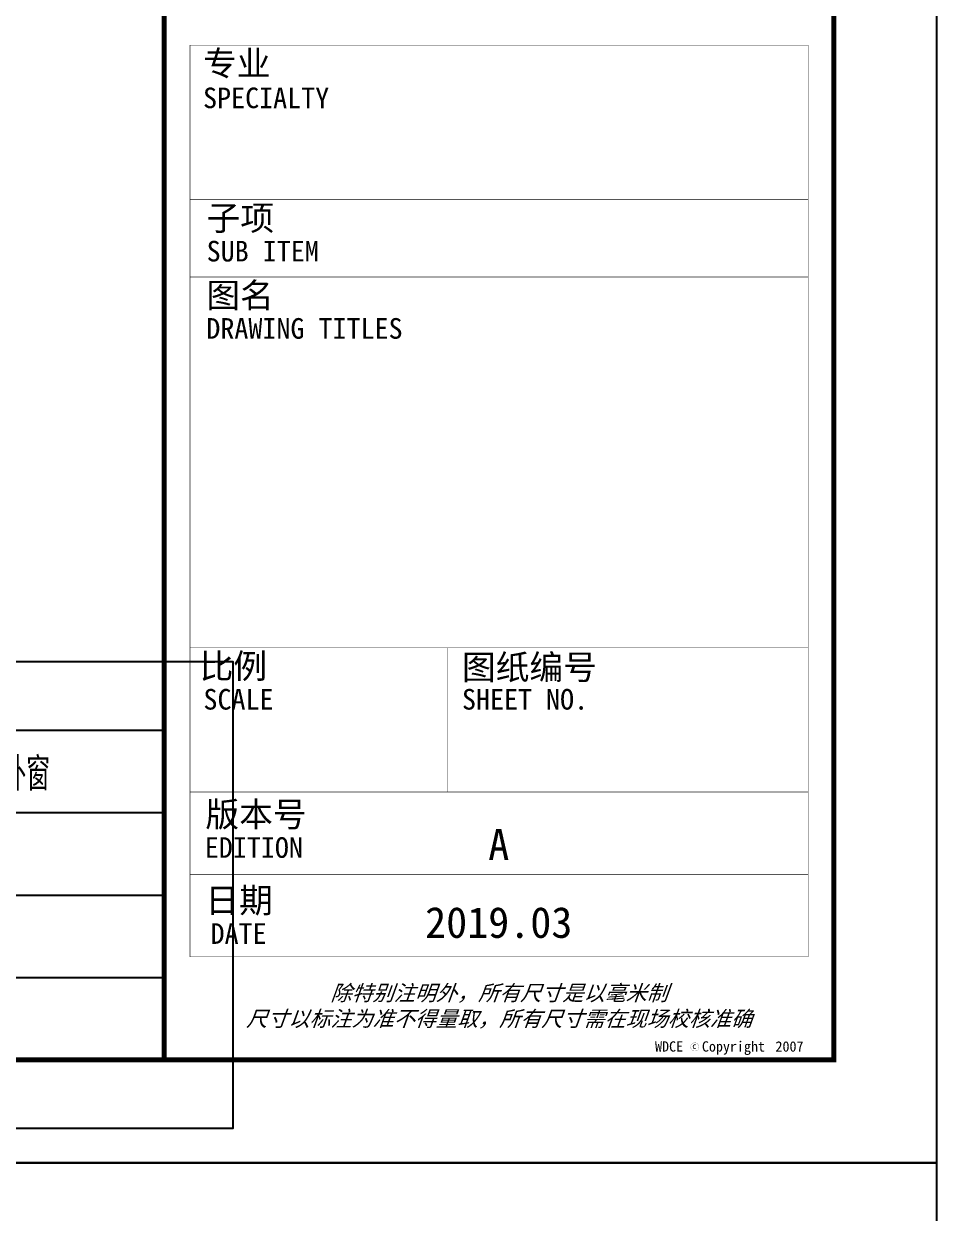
# Model space of a CAD drawing. Extents: x -409435 to 356702, y -107829 to 330904.
# Drawn here: x 125922 to 139220, y 151967 to 169286 of the extents above; entities that cross this region are included whole.
import ezdxf
from ezdxf.enums import TextEntityAlignment as Align

# ---------------------------------------------------------------- set-up
doc = ezdxf.new("R2010")
doc.units = 0
doc.header["$LTSCALE"] = 1000
doc.header["$MEASUREMENT"] = 0
doc.layers.add('X-平面图例$0$03-表格_197', color=197, linetype='Continuous')
doc.styles.add('X-平面图例$0$Standard', font='gbenor.shx', dxfattribs={"bigfont": 'gbcbig.shx'})
doc.styles.add('图签信息$0$华文细黑', font='STXIHEI_0.TTF', dxfattribs={"height": 10})

# ---------------------------------------------------------------- blocks, each defined once
blk = doc.blocks.new('图框-A1+1-4')
for points, const_width in [([(0, 0), (1051, 0), (1051, 594), (0, 594)], 0.05), ([(976, 584), (25, 584), (25, 10), (976, 10)], 0.5)]:
    blk.add_lwpolyline(points, close=True, dxfattribs=dict(const_width=const_width))
blk = doc.blocks.new('图签信息$0$WDCE Copyright200X')
at = {"const_width": 0.016}
blk.add_lwpolyline([(-10.6, 1.26, 1), (-11.4, 1.26, 1)], format="xyb", close=True, dxfattribs=at)
at = {"style": '图签信息$0$华文细黑'}
for s, p in [('WDCE ', (-11.46, 0.5)), ('     Copyright ', (-3.51, 0.5))]:
    blk.add_text(s, height=1, dxfattribs=at).set_placement(p, align=Align.BOTTOM_RIGHT)
blk.add_text('c', height=0.6, dxfattribs=at).set_placement((-11.04, 1.35), align=Align.MIDDLE_CENTER)
blk.add_attdef('200X', text='', height=1, dxfattribs=at).set_placement((-0.45, 0.5), align=Align.BOTTOM_RIGHT)
blk = doc.blocks.new('图签信息')
at = {"const_width": 0.5}
blk.add_lwpolyline([(-65, 0), (0, 0), (0, 500.5), (-65, 500.5)], close=True, dxfattribs=at)
at = {"const_width": 0.05}
for points in [[(-62.5, 98.5), (-2.5, 98.5), (-2.5, 10), (-62.5, 10), (-62.5, 98.5)], [(-62.5, 83.5), (-2.5, 83.5)], [(-62.5, 76), (-2.5, 76)], [(-62.5, 40), (-2.5, 40)], [(-37.5, 40), (-37.5, 26)], [(-62.5, 26), (-2.5, 26)], [(-62.5, 18), (-2.5, 18)]]:
    blk.add_lwpolyline(points, dxfattribs=at)
blk.add_blockref('图签信息$0$WDCE Copyright200X', (-2.5, 0)).add_auto_attribs({'200X': '2007'})
at = {"style": '图签信息$0$华文细黑'}
for s, height, p in [('专业', 2.4, (-61.23, 97.93)), ('SPECIALTY', 2, (-61.23, 94.38)), ('子项', 2.4, (-60.88, 82.92)), ('SUB ITEM', 2, (-60.88, 79.5)), ('图名', 2.4, (-60.91, 75.41)), ('DRAWING TITLES', 2, (-60.91, 72)), ('比例', 2.4, (-61.56, 39.42)), ('图纸编号', 2.4, (-36.1, 39.32)), ('SCALE', 2, (-61.19, 36)), ('SHEET NO.', 2, (-36.1, 36)), ('版本号', 2.4, (-61, 25.03)), ('EDITION', 2, (-61.06, 21.61)), ('日期', 2.4, (-61, 16.68)), ('DATE', 2, (-60.5, 13.26))]:
    blk.add_text(s, height=height, dxfattribs=at).set_placement(p, align=Align.TOP_LEFT)
at = {"color": 4, "style": '图签信息$0$华文细黑'}
for s, p in [('A', (-32.53, 19.4)), ('2019.03', (-32.53, 11.84))]:
    blk.add_text(s, height=3, dxfattribs=at).set_placement(p, align=Align.CENTER)
at = {"style": '图签信息$0$华文细黑', "oblique": 20}
for s, p in [('除特别注明外，所有尺寸是以毫米制', (-32.5, 6.5)), ('尺寸以标注为准不得量取，所有尺寸需在现场校核准确', (-32.5, 4))]:
    blk.add_text(s, height=1.5, dxfattribs=at).set_placement(p, align=Align.MIDDLE_CENTER)
blk = doc.blocks.new('图签-A1')
at = {"color": 2}
blk.add_blockref('图签信息', (0, 0), dxfattribs=at)
blk = doc.blocks.new('X-104 14#平面')
for points in [[(-18433.5, 152700), (139216.5, 152700), (139216.5, 241800), (-18433.5, 241800)], [(-18433.5, 63600), (139216.5, 63600), (139216.5, 152700), (-18433.5, 152700)]]:
    blk.add_lwpolyline(points, close=True)
at = {"xscale": 150, "yscale": 150, "zscale": 150}
for name, p in [('图框-A1+1-4', (-18433.5, 152700)), ('图签-A1', (137716.5, 154200)), ('图框-A1+1-4', (-18433.5, 63600))]:
    blk.add_blockref(name, p, dxfattribs=at)
blk = doc.blocks.new('X-平面图例')
at = {"layer": 'Defpoints'}
blk.add_lwpolyline([(0, 6800), (27101, 6800), (27101, 0), (0, 0)], close=True, dxfattribs=at)
at = {"layer": 'X-平面图例$0$03-表格_197'}
for p, q in [((1000, 5800), (26101, 5800)), ((26101, 5800), (26101, 1000)), ((1000, 4600), (26101, 4600)), ((1000, 3400), (26101, 3400)), ((1000, 2200), (26101, 2200)), ((1000, 1000), (26101, 1000))]:
    blk.add_line(p, q, dxfattribs=at)
at = {"style": 'X-平面图例$0$Standard'}
blk.add_text('可开启外窗', height=482.3, dxfattribs=at).set_placement((22703, 4921))

msp = doc.modelspace()

# ---------------------------------------------------------------- block references
for name, p in [('X-104 14#平面', (0, 0)), ('X-平面图例', (101865.9, 153200))]:
    msp.add_blockref(name, p)

doc.saveas('drawing.dxf')
